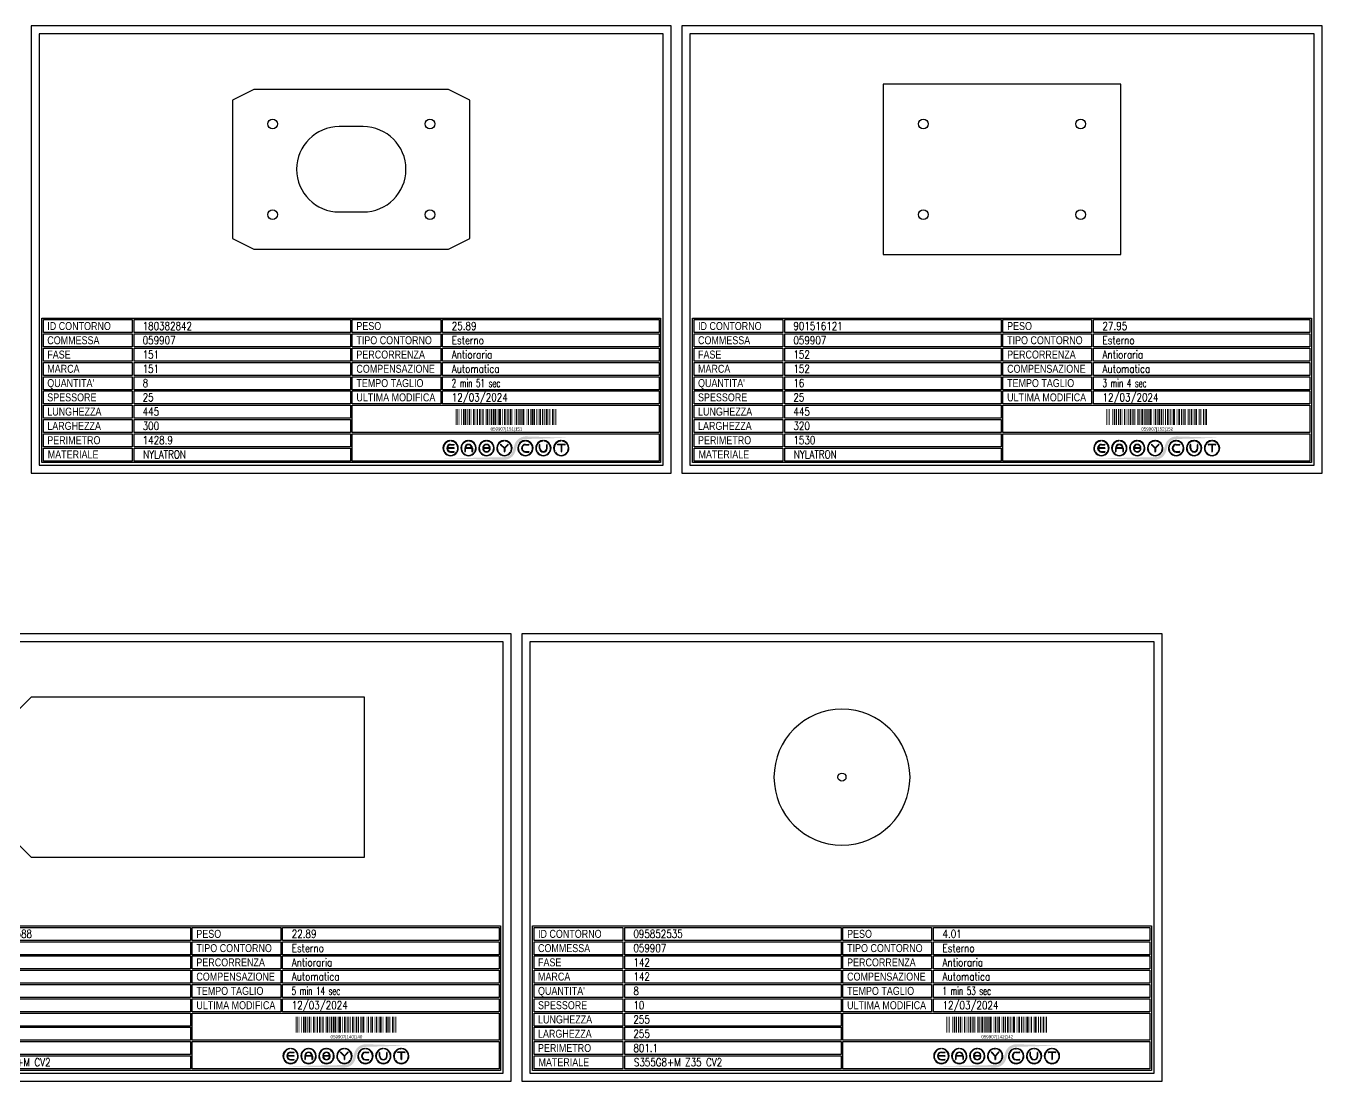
# Model space of a CAD drawing. Header units: millimetres. Extents: x 28039 to 145264, y 9873 to 40131.
# Drawn here: x 38889 to 41319, y 22713 to 24692 of the extents above; entities that cross this region are included whole.
import ezdxf
from ezdxf.enums import TextEntityAlignment as Align

# ---------------------------------------------------------------- set-up
doc = ezdxf.new("R2010")
doc.units = ezdxf.units.MM
doc.styles.add('EasyCutStyle', font='romans.shx', dxfattribs={"width": 0.8})
doc.styles.add('EasyCutStyle1', font='arial.ttf', dxfattribs={"width": 0.8})

# ---------------------------------------------------------------- blocks, each defined once
blk = doc.blocks.new('*U4')
at = {"color": 5}
blk.add_lwpolyline([(0, 0), (1200, 0), (1200, 839), (0, 839)], close=True, dxfattribs=at)
at = {"color": 7}
blk.add_lwpolyline([(15, 15), (1185, 15), (1185, 824), (15, 824)], close=True, dxfattribs=at)
at = {"color": 253}
blk.add_lwpolyline([(20, 291), (1180, 291), (1180, 20), (20, 20)], close=True, dxfattribs=at)
at = {"color": 2}
for points in [[(23, 288.1), (189.3, 288.1), (189.3, 263.7), (23, 263.7)], [(23, 288.1), (189.3, 288.1), (189.3, 263.7), (23, 263.7)], [(601.5, 288.1), (767.9, 288.1), (767.9, 263.7), (601.5, 263.7)], [(23, 261.4), (189.3, 261.4), (189.3, 237), (23, 237)], [(601.5, 261.4), (767.9, 261.4), (767.9, 237), (601.5, 237)], [(23, 234.6), (189.3, 234.6), (189.3, 210.2), (23, 210.2)], [(601.5, 234.6), (767.9, 234.6), (767.9, 210.2), (601.5, 210.2)], [(23, 207.9), (189.3, 207.9), (189.3, 183.4), (23, 183.4)], [(601.5, 207.9), (767.9, 207.9), (767.9, 183.4), (601.5, 183.4)], [(23, 181.1), (189.3, 181.1), (189.3, 156.7), (23, 156.7)], [(601.5, 181.1), (767.9, 181.1), (767.9, 156.7), (601.5, 156.7)], [(23, 154.3), (189.3, 154.3), (189.3, 129.9), (23, 129.9)], [(601.5, 154.3), (767.9, 154.3), (767.9, 129.9), (601.5, 129.9)], [(23, 127.6), (189.3, 127.6), (189.3, 103.1), (23, 103.1)], [(23, 100.8), (189.3, 100.8), (189.3, 76.4), (23, 76.4)], [(23, 74), (189.3, 74), (189.3, 49.6), (23, 49.6)], [(23, 47.3), (189.3, 47.3), (189.3, 22.9), (23, 22.9)]]:
    blk.add_lwpolyline(points, close=True, dxfattribs=at)
at = {"color": 1}
for points in [[(192.7, 288.1), (598.5, 288.1), (598.5, 263.7), (192.7, 263.7)], [(771.3, 288.1), (1177.2, 288.1), (1177.2, 263.7), (771.3, 263.7)], [(192.7, 261.4), (598.5, 261.4), (598.5, 237), (192.7, 237)], [(771.3, 261.4), (1177.2, 261.4), (1177.2, 237), (771.3, 237)], [(192.7, 234.6), (598.5, 234.6), (598.5, 210.2), (192.7, 210.2)], [(771.3, 234.6), (1177.2, 234.6), (1177.2, 210.2), (771.3, 210.2)], [(192.7, 207.9), (598.5, 207.9), (598.5, 183.4), (192.7, 183.4)], [(771.3, 207.9), (1177.2, 207.9), (1177.2, 183.4), (771.3, 183.4)], [(192.7, 181.1), (598.5, 181.1), (598.5, 156.7), (192.7, 156.7)], [(771.3, 181.1), (1177.2, 181.1), (1177.2, 156.7), (771.3, 156.7)], [(192.7, 154.3), (598.5, 154.3), (598.5, 129.9), (192.7, 129.9)], [(771.3, 154.3), (1177.2, 154.3), (1177.2, 129.9), (771.3, 129.9)], [(192.7, 127.6), (598.5, 127.6), (598.5, 103.1), (192.7, 103.1)], [(601.5, 127.6), (1177.2, 127.6), (1177.2, 76.4), (601.5, 76.4)], [(192.7, 100.8), (598.5, 100.8), (598.5, 76.4), (192.7, 76.4)], [(192.7, 74), (598.5, 74), (598.5, 49.6), (192.7, 49.6)], [(601.5, 74), (1177.2, 74), (1177.2, 22.9), (601.5, 22.9)], [(192.7, 47.3), (598.5, 47.3), (598.5, 22.9), (192.7, 22.9)]]:
    blk.add_lwpolyline(points, close=True, dxfattribs=at)
at = {"color": 161, "style": 'EasyCutStyle1', "width": 0.8}
for s, p in [('ID CONTORNO', (30.1, 268.6)), ('PESO', (609.6, 268.6)), ('COMMESSA', (30.1, 241.9)), ('TIPO CONTORNO', (609.6, 241.9)), ('FASE', (30.1, 215.1)), ('PERCORRENZA', (609.6, 215.1)), ('MARCA', (30.1, 188.4)), ('COMPENSAZIONE', (609.6, 188.4)), ("QUANTITA'", (30.1, 161.6)), ('TEMPO TAGLIO', (609.6, 161.6)), ('SPESSORE', (30.1, 134.8)), ('ULTIMA MODIFICA', (609.6, 134.8)), ('LUNGHEZZA', (30.1, 108.1)), ('LARGHEZZA', (30.1, 81.3)), ('PERIMETRO', (30.1, 54.5)), ('MATERIALE', (31, 27.8))]:
    blk.add_text(s, height=15, dxfattribs=at).set_placement(p)
at = {"style": 'EasyCutStyle'}
for tag, p, width in [('IDSHAPE', (208.9, 268.6), 0.8), ('WEIGTHSHAPE', (788.4, 268.6), 0.8), ('ORDERSHAPE', (208.9, 241.9), 0.8), ('TYPESHAPE', (788.4, 241.9), 0.8), ('PHASESHAPE', (208.9, 215.1), 0.8), ('JOUSHAPE', (788.4, 215.1), 0.8), ('MKSHAPE', (208.9, 188.4), 0.8), ('COMPSHAPE', (788.4, 188.4), 0.8), ('QTASHAPE', (208.9, 161.6), 0.8), ('TIMECUTSHAPE', (788.4, 161.6), 0.65), ('TKSHAPE', (208.9, 134.8), 0.8), ('LASTMODIFYSHAPE', (788.4, 134.8), 0.8), ('LENGTHSHAPE', (208.9, 108.1), 0.8), ('HEIGHTSHAPE', (208.9, 81.3), 0.8), ('PERIMETERSHAPE', (208.9, 54.5), 0.8), ('MATSHAPE', (209.8, 27.8), 0.8)]:
    blk.add_attdef(tag, p, '', height=15, dxfattribs=dict(at, width=width))
blk = doc.blocks.new('Logo')
h = blk.add_hatch(color=256)
h.set_gradient(color1=(255, 0, 0), color2=(255, 255, 0), tint=1)
h.paths.add_polyline_path([(20.5, 4.4, -0.339454), (37.1, 17.2), (118.6, 19.6), (37.1, 22, 0.339454), (15.8, 5.7), (13.2, -4.2, -0.339454), (-3.4, -16.9), (-118.2, -19.3), (-3.4, -21.7, 0.339454), (17.8, -5.4)])
for color, points in [(140, [(-115.9, -5.7, -1), (-116.7, -6.1, -0.520567), (-104.9, 14.3, -1), (-104.9, 13.5, 0.520567)]), (256, [(-97.3, 0.4), (-110, 0.4, -0.394366), (-103.7, 6.3), (-97.3, 6.3, 1), (-97.3, 7.2), (-103.7, 7.2, 1), (-103.7, -7.2), (-97.3, -7.2, 1), (-97.3, -6.3), (-103.7, -6.3, -0.394366), (-110, -0.4), (-97.3, -0.4, 1)]), (140, [(-91.4, -5.7, 1), (-90.6, -6.1, 0.520567), (-102.4, 14.3, 0.916853), (-102.6, 13.5, 0.043377), (-102.5, 13.5, -0.520567)]), (140, [(-82.3, -5.7, -1), (-83.1, -6.1, -0.520567), (-71.3, 14.3, -1), (-71.3, 13.5, 0.520567)]), (140, [(-57.8, -5.7, 1), (-57, -6.1, 0.520567), (-68.8, 14.3, 1), (-68.9, 13.5, -0.520567)]), (140, [(-48.7, -5.7, -1), (-49.5, -6.1, -0.520567), (-37.7, 14.3, -1), (-37.7, 13.5, 0.520567)]), (256, [(-31.2, -0.4, -0.486114), (-30.3, -1.5, -0.776377), (-42.6, -1.6, 1), (-43.4, -1.9, 0.776377), (-29.5, -1.7, 0.486114), (-31.2, 0.4), (-41.8, 0.4, -0.486114), (-42.6, 1.5, -0.776377), (-30.4, 1.6, 1), (-29.5, 1.9, 0.776377), (-43.5, 1.7, 0.486114), (-41.8, -0.4)]), (140, [(-24.2, -5.7, 1), (-23.4, -6.1, 0.520567), (-35.2, 14.3, 1), (-35.3, 13.5, -0.520567)]), (140, [(-15.1, -5.7, -1), (-15.9, -6.1, -0.520567), (-4.1, 14.3, -1), (-4.1, 13.5, 0.520567)]), (256, [(-9.3, 7.1, 1), (-10, 6.5), (-3.3, -0.2), (-3.3, -6.3, 1), (-2.4, -6.3), (-2.4, -0.2), (4.2, 6.5, 1), (3.6, 7.1), (-2.9, 0.6)]), (140, [(9.4, -5.7, 1), (10.2, -6.1, 0.520567), (-1.6, 14.3, 1), (-1.7, 13.5, -0.520567)]), (140, [(24.2, -5.7, -1), (23.4, -6.1, -0.520567), (35.2, 14.3, -1), (35.3, 13.5, 0.520567)]), (256, [(36.5, -7.2), (42.8, -7.2, 1), (42.8, -6.3), (36.5, -6.3, -1), (36.5, 6.3), (42.8, 6.3, 1), (42.8, 7.2), (36.5, 7.2, 1)]), (140, [(48.7, -5.7, 1), (49.5, -6.1, 0.520567), (37.7, 14.3, 1), (37.7, 13.5, -0.520567)]), (140, [(57.8, -5.7, -1), (57, -6.1, -0.520567), (68.8, 14.3, -1), (68.9, 13.5, 0.520567)]), (256, [(63.7, 0), (63.7, 6.3, 1), (62.9, 6.3), (62.9, 0, 1), (77.3, 0), (77.3, 6.3, 1), (76.4, 6.3), (76.4, 0, -1)]), (140, [(82.3, -5.7, 1), (83.1, -6.1, 0.520567), (71.3, 14.3, 1), (71.3, 13.5, -0.520567)]), (140, [(91.4, -5.7, -1), (90.6, -6.1, -0.520567), (102.4, 14.3, -1), (102.5, 13.5, 0.520567)]), (256, [(96.9, 7.2, 1), (96.9, 6.3), (103.2, 6.3), (103.2, -6.3, 1), (104.1, -6.3), (104.1, 6.3), (110.4, 6.3, 1), (110.4, 7.2)]), (140, [(115.9, -5.7, 1), (116.7, -6.1, 0.520567), (104.9, 14.3, 1), (104.9, 13.5, -0.520567)]), (140, [(-91.9, -8.3, 1), (-92.6, -7.8, -0.520567), (-114.8, -7.8, 1), (-115.5, -8.3, 0.520567)]), (140, [(-58.3, -8.3, 1), (-59, -7.8, -0.520567), (-81.2, -7.8, 1), (-81.9, -8.3, 0.520567)]), (140, [(-24.7, -8.3, 1), (-25.4, -7.8, -0.520567), (-47.6, -7.8, 1), (-48.3, -8.3, 0.520567)]), (140, [(8.9, -8.3, 1), (8.2, -7.8, -0.520567), (-14, -7.8, 1), (-14.7, -8.3, 0.520567)]), (140, [(48.3, -8.3, 1), (47.6, -7.8, -0.520567), (25.4, -7.8, 1), (24.7, -8.3, 0.520567)]), (140, [(81.9, -8.3, 1), (81.2, -7.8, -0.520567), (59, -7.8, 1), (58.3, -8.3, 0.520567)]), (140, [(115.5, -8.3, 1), (114.8, -7.8, -0.520567), (92.6, -7.8, 1), (91.9, -8.3, 0.520567)])]:
    blk.add_hatch(color=color).paths.add_polyline_path(points)
h = blk.add_hatch(color=256)
h.paths.add_polyline_path([(-63.7, -0.4), (-63.7, -6.3, 1), (-62.9, -6.3), (-62.9, 0, 1), (-77.3, 0), (-77.3, -6.3, 1), (-76.4, -6.3), (-76.4, -0.4)])
h.paths.add_polyline_path([(-76.4, 0.4, -0.933992), (-63.8, 0.4)], flags=16)
for p, q in [((-97.3, 0.4), (-110, 0.4)), ((-103.7, 7.2), (-97.3, 7.2)), ((-103.7, 6.3), (-97.3, 6.3)), ((-77.3, 0), (-77.3, -6.3)), ((-63.8, 0.4), (-76.4, 0.4)), ((-62.9, 0), (-62.9, -6.3)), ((-31.2, 0.4), (-41.8, 0.4)), ((-3.3, -0.2), (-10, 6.5)), ((-2.9, 0.6), (-9.3, 7.1)), ((-2.9, 0.6), (3.6, 7.1)), ((-2.4, -0.2), (4.2, 6.5)), ((36.5, 7.2), (42.8, 7.2)), ((36.5, 6.3), (42.8, 6.3)), ((62.9, 0), (62.9, 6.3)), ((63.7, 0), (63.7, 6.3)), ((76.4, 0), (76.4, 6.3)), ((77.3, 0), (77.3, 6.3)), ((110.4, 7.2), (96.9, 7.2)), ((103.2, 6.3), (96.9, 6.3)), ((103.2, 6.3), (103.2, -6.3)), ((104.1, 6.3), (104.1, -6.3)), ((110.4, 6.3), (104.1, 6.3)), ((-97.3, -0.4), (-110, -0.4)), ((-103.7, -6.3), (-97.3, -6.3)), ((-103.7, -7.2), (-97.3, -7.2)), ((-76.4, -0.4), (-76.4, -6.3)), ((-63.7, -0.4), (-76.4, -0.4)), ((-63.7, -0.4), (-63.7, -6.3)), ((-31.2, -0.4), (-41.8, -0.4)), ((-3.3, -0.2), (-3.3, -6.3)), ((-2.4, -0.2), (-2.4, -6.3)), ((36.5, -6.3), (42.8, -6.3)), ((36.5, -7.2), (42.8, -7.2))]:
    blk.add_line(p, q)
at = {"color": 140}
for centre, radius, start, end in [((-103.7, 0), 14.4, 95, 205), ((-103.7, 0), 13.5, 95, 205), ((-104.9, 13.9), 0.432, 275, 95), ((-102.5, 13.9), 0.432, 85, 265), ((-103.7, 0), 13.5, 335, 85), ((-103.7, 0), 14.4, 335, 85), ((-70.1, 0), 14.4, 95, 205), ((-70.1, 0), 13.5, 95, 205), ((-71.3, 13.9), 0.432, 275, 95), ((-68.9, 13.9), 0.432, 85, 265), ((-70.1, 0), 13.5, 335, 85), ((-70.1, 0), 14.4, 335, 85), ((-36.5, 0), 14.4, 95, 205), ((-36.5, 0), 13.5, 95, 205), ((-37.7, 13.9), 0.432, 275, 95), ((-35.3, 13.9), 0.432, 85, 265), ((-36.5, 0), 13.5, 335, 85), ((-36.5, 0), 14.4, 335, 85), ((-2.9, 0), 14.4, 95, 205), ((-2.9, 0), 13.5, 95, 205), ((-4.1, 13.9), 0.432, 275, 95), ((-1.7, 13.9), 0.432, 85, 265), ((-2.9, 0), 13.5, 335, 85), ((-2.9, 0), 14.4, 335, 85), ((36.5, 0), 14.4, 95, 205), ((36.5, 0), 13.5, 95, 205), ((35.3, 13.9), 0.432, 275, 95), ((37.7, 13.9), 0.432, 85, 265), ((36.5, 0), 14.4, 335, 85), ((36.5, 0), 13.5, 335, 85), ((70.1, 0), 14.4, 95, 205), ((70.1, 0), 13.5, 95, 205), ((68.9, 13.9), 0.432, 275, 95), ((71.3, 13.9), 0.432, 85, 265), ((70.1, 0), 14.4, 335, 85), ((70.1, 0), 13.5, 335, 85), ((103.7, 0), 14.4, 95, 205), ((103.7, 0), 13.5, 95, 205), ((102.5, 13.9), 0.432, 275, 95), ((104.9, 13.9), 0.432, 85, 265), ((103.7, 0), 14.4, 335, 85), ((103.7, 0), 13.5, 335, 85), ((-116.3, -5.9), 0.432, 205, 25), ((-115.1, -8), 0.432, 35, 215), ((-103.7, 0), 14.4, 215, 325), ((-103.7, 0), 13.5, 215, 325), ((-92.2, -8), 0.432, 325, 145), ((-91, -5.9), 0.432, 155, 335), ((-82.7, -5.9), 0.432, 205, 25), ((-81.5, -8), 0.432, 35, 215), ((-70.1, 0), 14.4, 215, 325), ((-70.1, 0), 13.5, 215, 325), ((-58.6, -8), 0.432, 325, 145), ((-57.4, -5.9), 0.432, 155, 335), ((-49.1, -5.9), 0.432, 205, 25), ((-47.9, -8), 0.432, 35, 215), ((-36.5, 0), 14.4, 215, 325), ((-36.5, 0), 13.5, 215, 325), ((-25, -8), 0.432, 325, 145), ((-23.8, -5.9), 0.432, 155, 335), ((-15.5, -5.9), 0.432, 205, 25), ((-14.3, -8), 0.432, 35, 215), ((-2.9, 0), 14.4, 215, 325), ((-2.9, 0), 13.5, 215, 325), ((8.6, -8), 0.432, 325, 145), ((9.8, -5.9), 0.432, 155, 335), ((23.8, -5.9), 0.432, 205, 25), ((25, -8), 0.432, 35, 215), ((36.5, 0), 14.4, 215, 325), ((36.5, 0), 13.5, 215, 325), ((47.9, -8), 0.432, 325, 145), ((49.1, -5.9), 0.432, 155, 335), ((57.4, -5.9), 0.432, 205, 25), ((58.6, -8), 0.432, 35, 215), ((70.1, 0), 14.4, 215, 325), ((70.1, 0), 13.5, 215, 325), ((81.5, -8), 0.432, 325, 145), ((82.7, -5.9), 0.432, 155, 335), ((91, -5.9), 0.432, 205, 25), ((92.2, -8), 0.432, 35, 215), ((103.7, 0), 14.4, 215, 325), ((103.7, 0), 13.5, 215, 325), ((115.1, -8), 0.432, 325, 145), ((116.3, -5.9), 0.432, 155, 335)]:
    blk.add_arc(centre, radius, start, end, dxfattribs=at)
for centre, radius, start, end in [((-103.7, 0), 7.2, 90, 270), ((-103.7, 0), 6.34, 90, 176.0904), ((-97.3, 6.8), 0.432, 270, 90), ((-97.3, 0), 0.432, 270, 90), ((-70.1, 0), 7.2, 0, 180), ((-70.1, 0), 6.34, 3.9096, 176.0904), ((-36.5, 0), 7.2, 15, 166.2998), ((-41.8, 1.3), 1.73, 166.2998, 270), ((-41.8, 1.3), 0.864, 166.2998, 270), ((-36.5, 0), 6.34, 15, 166.2998), ((-31.2, -1.3), 1.73, 346.2998, 90), ((-29.9, 1.8), 0.432, 195, 15), ((-9.6, 6.8), 0.432, 45, 225), ((3.9, 6.8), 0.432, 315, 135), ((36.5, 0), 7.2, 90, 270), ((36.5, 0), 6.34, 90, 270), ((42.8, 6.8), 0.432, 270, 90), ((63.3, 6.3), 0.432, 0, 180), ((70.1, 0), 7.2, 180, 0), ((70.1, 0), 6.34, 180, 0), ((76.8, 6.3), 0.432, 0, 180), ((96.9, 6.8), 0.432, 90, 270), ((110.4, 6.8), 0.432, 270, 90), ((-103.7, 0), 6.34, 183.9096, 270), ((-97.3, -6.8), 0.432, 270, 90), ((-76.8, -6.3), 0.432, 180, 0), ((-63.3, -6.3), 0.432, 180, 0), ((-43, -1.8), 0.432, 15, 195), ((-36.5, 0), 7.2, 195, 346.2998), ((-36.5, 0), 6.34, 195, 346.2998), ((-31.2, -1.3), 0.864, 346.2998, 90), ((-2.9, -6.3), 0.432, 180, 0), ((42.8, -6.8), 0.432, 270, 90), ((103.7, -6.3), 0.432, 180, 0)]:
    blk.add_arc(centre, radius, start, end)
blk = doc.blocks.new('BARCODE128_382001388', base_point=(39488.8, 22793.4))
at = {"linetype": 'Continuous'}
for points, const_width in [([(39489.8, 22793.4), (39489.8, 22823.4)], 2), ([(39492.3, 22793.4), (39492.3, 22823.4)], 1), ([(39495.3, 22793.4), (39495.3, 22823.4)], 1), ([(39500.3, 22793.4), (39500.3, 22823.4)], 1), ([(39504.3, 22793.4), (39504.3, 22823.4)], 3), ([(39507.8, 22793.4), (39507.8, 22823.4)], 2), ([(39511.8, 22793.4), (39511.8, 22823.4)], 2), ([(39515.3, 22793.4), (39515.3, 22823.4)], 3), ([(39519.3, 22793.4), (39519.3, 22823.4)], 1), ([(39523.3, 22793.4), (39523.3, 22823.4)], 3), ([(39527.3, 22793.4), (39527.3, 22823.4)], 1), ([(39529.8, 22793.4), (39529.8, 22823.4)], 2), ([(39534.3, 22793.4), (39534.3, 22823.4)], 3), ([(39538.3, 22793.4), (39538.3, 22823.4)], 1), ([(39540.8, 22793.4), (39540.8, 22823.4)], 2), ([(39544.3, 22793.4), (39544.3, 22823.4)], 1), ([(39548.3, 22793.4), (39548.3, 22823.4)], 3), ([(39551.8, 22793.4), (39551.8, 22823.4)], 2), ([(39556.3, 22793.4), (39556.3, 22823.4)], 3), ([(39559.8, 22793.4), (39559.8, 22823.4)], 2), ([(39563.3, 22793.4), (39563.3, 22823.4)], 3), ([(39566.3, 22793.4), (39566.3, 22823.4)], 1), ([(39568.3, 22793.4), (39568.3, 22823.4)], 1), ([(39571.8, 22793.4), (39571.8, 22823.4)], 4), ([(39577.3, 22793.4), (39577.3, 22823.4)], 1), ([(39581.3, 22793.4), (39581.3, 22823.4)], 3), ([(39585.8, 22793.4), (39585.8, 22823.4)], 2), ([(39588.8, 22793.4), (39588.8, 22823.4)], 2), ([(39592.3, 22793.4), (39592.3, 22823.4)], 1), ([(39596.3, 22793.4), (39596.3, 22823.4)], 3), ([(39599.3, 22793.4), (39599.3, 22823.4)], 1), ([(39603.3, 22793.4), (39603.3, 22823.4)], 3), ([(39606.8, 22793.4), (39606.8, 22823.4)], 2), ([(39610.3, 22793.4), (39610.3, 22823.4)], 1), ([(39612.3, 22793.4), (39612.3, 22823.4)], 1), ([(39615.8, 22793.4), (39615.8, 22823.4)], 4), ([(39621.3, 22793.4), (39621.3, 22823.4)], 1), ([(39625.3, 22793.4), (39625.3, 22823.4)], 3), ([(39629.8, 22793.4), (39629.8, 22823.4)], 2), ([(39632.8, 22793.4), (39632.8, 22823.4)], 2), ([(39636.3, 22793.4), (39636.3, 22823.4)], 1), ([(39640.3, 22793.4), (39640.3, 22823.4)], 3), ([(39643.3, 22793.4), (39643.3, 22823.4)], 1), ([(39647.3, 22793.4), (39647.3, 22823.4)], 3), ([(39650.8, 22793.4), (39650.8, 22823.4)], 2), ([(39654.3, 22793.4), (39654.3, 22823.4)], 1), ([(39659.8, 22793.4), (39659.8, 22823.4)], 4), ([(39663.3, 22793.4), (39663.3, 22823.4)], 1), ([(39665.8, 22793.4), (39665.8, 22823.4)], 2), ([(39671.3, 22793.4), (39671.3, 22823.4)], 3), ([(39674.3, 22793.4), (39674.3, 22823.4)], 1), ([(39676.8, 22793.4), (39676.8, 22823.4)], 2)]:
    blk.add_lwpolyline(points, dxfattribs=dict(at, const_width=const_width))
blk.add_text('059907|140|140', height=6).set_placement((39584.3, 22782.9), align=Align.CENTER)
blk = doc.blocks.new('BARCODE128_095852535', base_point=(40708.8, 22793.4))
at = {"linetype": 'Continuous'}
for points, const_width in [([(40709.8, 22793.4), (40709.8, 22823.4)], 2), ([(40712.3, 22793.4), (40712.3, 22823.4)], 1), ([(40715.3, 22793.4), (40715.3, 22823.4)], 1), ([(40720.3, 22793.4), (40720.3, 22823.4)], 1), ([(40724.3, 22793.4), (40724.3, 22823.4)], 3), ([(40727.8, 22793.4), (40727.8, 22823.4)], 2), ([(40731.8, 22793.4), (40731.8, 22823.4)], 2), ([(40735.3, 22793.4), (40735.3, 22823.4)], 3), ([(40739.3, 22793.4), (40739.3, 22823.4)], 1), ([(40743.3, 22793.4), (40743.3, 22823.4)], 3), ([(40747.3, 22793.4), (40747.3, 22823.4)], 1), ([(40749.8, 22793.4), (40749.8, 22823.4)], 2), ([(40754.3, 22793.4), (40754.3, 22823.4)], 3), ([(40758.3, 22793.4), (40758.3, 22823.4)], 1), ([(40760.8, 22793.4), (40760.8, 22823.4)], 2), ([(40764.3, 22793.4), (40764.3, 22823.4)], 1), ([(40768.3, 22793.4), (40768.3, 22823.4)], 3), ([(40771.8, 22793.4), (40771.8, 22823.4)], 2), ([(40776.3, 22793.4), (40776.3, 22823.4)], 3), ([(40779.8, 22793.4), (40779.8, 22823.4)], 2), ([(40783.3, 22793.4), (40783.3, 22823.4)], 3), ([(40786.3, 22793.4), (40786.3, 22823.4)], 1), ([(40788.3, 22793.4), (40788.3, 22823.4)], 1), ([(40791.8, 22793.4), (40791.8, 22823.4)], 4), ([(40797.3, 22793.4), (40797.3, 22823.4)], 1), ([(40801.3, 22793.4), (40801.3, 22823.4)], 3), ([(40805.8, 22793.4), (40805.8, 22823.4)], 2), ([(40808.8, 22793.4), (40808.8, 22823.4)], 2), ([(40812.3, 22793.4), (40812.3, 22823.4)], 1), ([(40816.3, 22793.4), (40816.3, 22823.4)], 3), ([(40819.8, 22793.4), (40819.8, 22823.4)], 2), ([(40824.3, 22793.4), (40824.3, 22823.4)], 3), ([(40828.3, 22793.4), (40828.3, 22823.4)], 1), ([(40830.3, 22793.4), (40830.3, 22823.4)], 1), ([(40832.3, 22793.4), (40832.3, 22823.4)], 1), ([(40835.8, 22793.4), (40835.8, 22823.4)], 4), ([(40841.3, 22793.4), (40841.3, 22823.4)], 1), ([(40845.3, 22793.4), (40845.3, 22823.4)], 3), ([(40849.8, 22793.4), (40849.8, 22823.4)], 2), ([(40852.8, 22793.4), (40852.8, 22823.4)], 2), ([(40856.3, 22793.4), (40856.3, 22823.4)], 1), ([(40860.3, 22793.4), (40860.3, 22823.4)], 3), ([(40863.8, 22793.4), (40863.8, 22823.4)], 2), ([(40868.3, 22793.4), (40868.3, 22823.4)], 3), ([(40872.3, 22793.4), (40872.3, 22823.4)], 1), ([(40875.3, 22793.4), (40875.3, 22823.4)], 3), ([(40878.3, 22793.4), (40878.3, 22823.4)], 1), ([(40881.8, 22793.4), (40881.8, 22823.4)], 2), ([(40885.8, 22793.4), (40885.8, 22823.4)], 2), ([(40891.3, 22793.4), (40891.3, 22823.4)], 3), ([(40894.3, 22793.4), (40894.3, 22823.4)], 1), ([(40896.8, 22793.4), (40896.8, 22823.4)], 2)]:
    blk.add_lwpolyline(points, dxfattribs=dict(at, const_width=const_width))
blk.add_text('059907|142|142', height=6).set_placement((40804.3, 22782.9), align=Align.CENTER)
blk = doc.blocks.new('BARCODE128_180382842', base_point=(39788.8, 23933.4))
at = {"linetype": 'Continuous'}
for points, const_width in [([(39789.8, 23933.4), (39789.8, 23963.4)], 2), ([(39792.3, 23933.4), (39792.3, 23963.4)], 1), ([(39795.3, 23933.4), (39795.3, 23963.4)], 1), ([(39800.3, 23933.4), (39800.3, 23963.4)], 1), ([(39804.3, 23933.4), (39804.3, 23963.4)], 3), ([(39807.8, 23933.4), (39807.8, 23963.4)], 2), ([(39811.8, 23933.4), (39811.8, 23963.4)], 2), ([(39815.3, 23933.4), (39815.3, 23963.4)], 3), ([(39819.3, 23933.4), (39819.3, 23963.4)], 1), ([(39823.3, 23933.4), (39823.3, 23963.4)], 3), ([(39827.3, 23933.4), (39827.3, 23963.4)], 1), ([(39829.8, 23933.4), (39829.8, 23963.4)], 2), ([(39834.3, 23933.4), (39834.3, 23963.4)], 3), ([(39838.3, 23933.4), (39838.3, 23963.4)], 1), ([(39840.8, 23933.4), (39840.8, 23963.4)], 2), ([(39844.3, 23933.4), (39844.3, 23963.4)], 1), ([(39848.3, 23933.4), (39848.3, 23963.4)], 3), ([(39851.8, 23933.4), (39851.8, 23963.4)], 2), ([(39856.3, 23933.4), (39856.3, 23963.4)], 3), ([(39859.8, 23933.4), (39859.8, 23963.4)], 2), ([(39863.3, 23933.4), (39863.3, 23963.4)], 3), ([(39866.3, 23933.4), (39866.3, 23963.4)], 1), ([(39868.3, 23933.4), (39868.3, 23963.4)], 1), ([(39871.8, 23933.4), (39871.8, 23963.4)], 4), ([(39877.3, 23933.4), (39877.3, 23963.4)], 1), ([(39881.3, 23933.4), (39881.3, 23963.4)], 3), ([(39885.8, 23933.4), (39885.8, 23963.4)], 2), ([(39888.8, 23933.4), (39888.8, 23963.4)], 2), ([(39892.3, 23933.4), (39892.3, 23963.4)], 3), ([(39896.3, 23933.4), (39896.3, 23963.4)], 1), ([(39899.3, 23933.4), (39899.3, 23963.4)], 1), ([(39903.3, 23933.4), (39903.3, 23963.4)], 3), ([(39907.8, 23933.4), (39907.8, 23963.4)], 2), ([(39910.3, 23933.4), (39910.3, 23963.4)], 1), ([(39912.3, 23933.4), (39912.3, 23963.4)], 1), ([(39915.8, 23933.4), (39915.8, 23963.4)], 4), ([(39921.3, 23933.4), (39921.3, 23963.4)], 1), ([(39925.3, 23933.4), (39925.3, 23963.4)], 3), ([(39929.8, 23933.4), (39929.8, 23963.4)], 2), ([(39932.8, 23933.4), (39932.8, 23963.4)], 2), ([(39936.3, 23933.4), (39936.3, 23963.4)], 3), ([(39940.3, 23933.4), (39940.3, 23963.4)], 1), ([(39943.3, 23933.4), (39943.3, 23963.4)], 1), ([(39947.3, 23933.4), (39947.3, 23963.4)], 3), ([(39951.8, 23933.4), (39951.8, 23963.4)], 2), ([(39954.8, 23933.4), (39954.8, 23963.4)], 2), ([(39959.3, 23933.4), (39959.3, 23963.4)], 3), ([(39962.3, 23933.4), (39962.3, 23963.4)], 1), ([(39965.8, 23933.4), (39965.8, 23963.4)], 2), ([(39971.3, 23933.4), (39971.3, 23963.4)], 3), ([(39974.3, 23933.4), (39974.3, 23963.4)], 1), ([(39976.8, 23933.4), (39976.8, 23963.4)], 2)]:
    blk.add_lwpolyline(points, dxfattribs=dict(at, const_width=const_width))
blk.add_text('059907|151|151', height=6).set_placement((39884.3, 23922.9), align=Align.CENTER)
blk = doc.blocks.new('BARCODE128_901516121', base_point=(41008.8, 23933.4))
at = {"linetype": 'Continuous'}
for points, const_width in [([(41009.8, 23933.4), (41009.8, 23963.4)], 2), ([(41012.3, 23933.4), (41012.3, 23963.4)], 1), ([(41015.3, 23933.4), (41015.3, 23963.4)], 1), ([(41020.3, 23933.4), (41020.3, 23963.4)], 1), ([(41024.3, 23933.4), (41024.3, 23963.4)], 3), ([(41027.8, 23933.4), (41027.8, 23963.4)], 2), ([(41031.8, 23933.4), (41031.8, 23963.4)], 2), ([(41035.3, 23933.4), (41035.3, 23963.4)], 3), ([(41039.3, 23933.4), (41039.3, 23963.4)], 1), ([(41043.3, 23933.4), (41043.3, 23963.4)], 3), ([(41047.3, 23933.4), (41047.3, 23963.4)], 1), ([(41049.8, 23933.4), (41049.8, 23963.4)], 2), ([(41054.3, 23933.4), (41054.3, 23963.4)], 3), ([(41058.3, 23933.4), (41058.3, 23963.4)], 1), ([(41060.8, 23933.4), (41060.8, 23963.4)], 2), ([(41064.3, 23933.4), (41064.3, 23963.4)], 1), ([(41068.3, 23933.4), (41068.3, 23963.4)], 3), ([(41071.8, 23933.4), (41071.8, 23963.4)], 2), ([(41076.3, 23933.4), (41076.3, 23963.4)], 3), ([(41079.8, 23933.4), (41079.8, 23963.4)], 2), ([(41083.3, 23933.4), (41083.3, 23963.4)], 3), ([(41086.3, 23933.4), (41086.3, 23963.4)], 1), ([(41088.3, 23933.4), (41088.3, 23963.4)], 1), ([(41091.8, 23933.4), (41091.8, 23963.4)], 4), ([(41097.3, 23933.4), (41097.3, 23963.4)], 1), ([(41101.3, 23933.4), (41101.3, 23963.4)], 3), ([(41105.8, 23933.4), (41105.8, 23963.4)], 2), ([(41108.8, 23933.4), (41108.8, 23963.4)], 2), ([(41112.3, 23933.4), (41112.3, 23963.4)], 3), ([(41116.3, 23933.4), (41116.3, 23963.4)], 1), ([(41119.8, 23933.4), (41119.8, 23963.4)], 2), ([(41124.3, 23933.4), (41124.3, 23963.4)], 3), ([(41128.3, 23933.4), (41128.3, 23963.4)], 1), ([(41130.3, 23933.4), (41130.3, 23963.4)], 1), ([(41132.3, 23933.4), (41132.3, 23963.4)], 1), ([(41135.8, 23933.4), (41135.8, 23963.4)], 4), ([(41141.3, 23933.4), (41141.3, 23963.4)], 1), ([(41145.3, 23933.4), (41145.3, 23963.4)], 3), ([(41149.8, 23933.4), (41149.8, 23963.4)], 2), ([(41152.8, 23933.4), (41152.8, 23963.4)], 2), ([(41156.3, 23933.4), (41156.3, 23963.4)], 3), ([(41160.3, 23933.4), (41160.3, 23963.4)], 1), ([(41163.8, 23933.4), (41163.8, 23963.4)], 2), ([(41168.3, 23933.4), (41168.3, 23963.4)], 3), ([(41172.3, 23933.4), (41172.3, 23963.4)], 1), ([(41174.3, 23933.4), (41174.3, 23963.4)], 1), ([(41177.3, 23933.4), (41177.3, 23963.4)], 3), ([(41182.8, 23933.4), (41182.8, 23963.4)], 2), ([(41185.8, 23933.4), (41185.8, 23963.4)], 2), ([(41191.3, 23933.4), (41191.3, 23963.4)], 3), ([(41194.3, 23933.4), (41194.3, 23963.4)], 1), ([(41196.8, 23933.4), (41196.8, 23963.4)], 2)]:
    blk.add_lwpolyline(points, dxfattribs=dict(at, const_width=const_width))
blk.add_text('059907|152|152', height=6).set_placement((41104.3, 23922.9), align=Align.CENTER)

msp = doc.modelspace()

# ---------------------------------------------------------------- linework, layer by layer
at = {"color": 2}
for points in [[(39276.3, 24293.4), (39316.3, 24273.4), (39681.3, 24273.4), (39721.3, 24293.4), (39721.3, 24553.4), (39681.3, 24573.4), (39316.3, 24573.4), (39276.3, 24553.4)], [(40496.3, 24263.4), (40941.3, 24263.4), (40941.3, 24583.4), (40496.3, 24583.4)], [(38873.8, 23158.4), (38898.8, 23133.4), (39523.8, 23133.4), (39523.8, 23433.4), (38898.8, 23433.4), (38873.8, 23408.4)]]:
    msp.add_lwpolyline(points, close=True, dxfattribs=at)
at = {"color": 4}
msp.add_lwpolyline([(39476.3, 24343.4), (39521.3, 24343.4, 1), (39521.3, 24503.4), (39476.3, 24503.4, 1)], format="xyb", close=True, dxfattribs=at)
at = {"color": 2, "elevation": 0}
msp.add_lwpolyline([(40291.3, 23283.4, 1), (40546.3, 23283.4, 1)], format="xyb", close=True, dxfattribs=at)
at = {"color": 4}
for centre, radius in [((39351.3, 24508.4), 9), ((39351.3, 24508.4), 9), ((39646.3, 24508.4), 9), ((39646.3, 24508.4), 9), ((40571.3, 24508.4), 9), ((40571.3, 24508.4), 9), ((40866.3, 24508.4), 9), ((40866.3, 24508.4), 9), ((39351.3, 24338.4), 9), ((39351.3, 24338.4), 9), ((39646.3, 24338.4), 9), ((39646.3, 24338.4), 9), ((40571.3, 24338.4), 9), ((40571.3, 24338.4), 9), ((40866.3, 24338.4), 9), ((40866.3, 24338.4), 9), ((40418.8, 23283.4, 0), 7.5)]:
    msp.add_circle(centre, radius, dxfattribs=at)

# ---------------------------------------------------------------- block references
for p, values in [((38898.8, 23853.4), {'IDSHAPE': '180382842', 'ORDERSHAPE': '059907', 'PHASESHAPE': '151', 'MKSHAPE': '151', 'TKSHAPE': '25', 'LENGTHSHAPE': '445', 'HEIGHTSHAPE': '300', 'MATSHAPE': 'NYLATRON', 'LASTMODIFYSHAPE': '12/03/2024', 'PERIMETERSHAPE': '1428.9', 'WEIGTHSHAPE': '25.89', 'TYPESHAPE': 'Esterno', 'JOUSHAPE': 'Antioraria', 'COMPSHAPE': 'Automatica', 'TIMECUTSHAPE': '2 min 51 sec', 'QTASHAPE': '8'}), ((40118.8, 23853.4), {'IDSHAPE': '901516121', 'ORDERSHAPE': '059907', 'PHASESHAPE': '152', 'MKSHAPE': '152', 'TKSHAPE': '25', 'LENGTHSHAPE': '445', 'HEIGHTSHAPE': '320', 'MATSHAPE': 'NYLATRON', 'LASTMODIFYSHAPE': '12/03/2024', 'PERIMETERSHAPE': '1530', 'WEIGTHSHAPE': '27.95', 'TYPESHAPE': 'Esterno', 'JOUSHAPE': 'Antioraria', 'COMPSHAPE': 'Automatica', 'TIMECUTSHAPE': '3 min 4 sec', 'QTASHAPE': '16'}), ((38598.8, 22713.4), {'IDSHAPE': '382001388', 'ORDERSHAPE': '059907', 'PHASESHAPE': '140', 'MKSHAPE': '140', 'TKSHAPE': '15', 'LENGTHSHAPE': '650', 'HEIGHTSHAPE': '300', 'MATSHAPE': 'S355G8+M CV2', 'LASTMODIFYSHAPE': '12/03/2024', 'PERIMETERSHAPE': '1870.7', 'WEIGTHSHAPE': '22.89', 'TYPESHAPE': 'Esterno', 'JOUSHAPE': 'Antioraria', 'COMPSHAPE': 'Automatica', 'TIMECUTSHAPE': '5 min 14 sec', 'QTASHAPE': '16'}), ((39818.8, 22713.4), {'IDSHAPE': '095852535', 'ORDERSHAPE': '059907', 'PHASESHAPE': '142', 'MKSHAPE': '142', 'TKSHAPE': '10', 'LENGTHSHAPE': '255', 'HEIGHTSHAPE': '255', 'MATSHAPE': 'S355G8+M Z35 CV2', 'LASTMODIFYSHAPE': '12/03/2024', 'PERIMETERSHAPE': '801.1', 'WEIGTHSHAPE': '4.01', 'TYPESHAPE': 'Esterno', 'JOUSHAPE': 'Antioraria', 'COMPSHAPE': 'Automatica', 'TIMECUTSHAPE': '1 min 53 sec', 'QTASHAPE': '8'})]:
    msp.add_blockref('*U4', p).add_auto_attribs(values)
for name, p in [('BARCODE128_180382842', (39694.3, 23943.9)), ('BARCODE128_901516121', (40914.3, 23943.9)), ('Logo', (39788.8, 23900.4)), ('Logo', (41008.8, 23900.4)), ('BARCODE128_382001388', (39394.3, 22803.9)), ('BARCODE128_095852535', (40614.3, 22803.9)), ('Logo', (39488.8, 22760.4)), ('Logo', (40708.8, 22760.4))]:
    msp.add_blockref(name, p)

doc.saveas('drawing.dxf')
